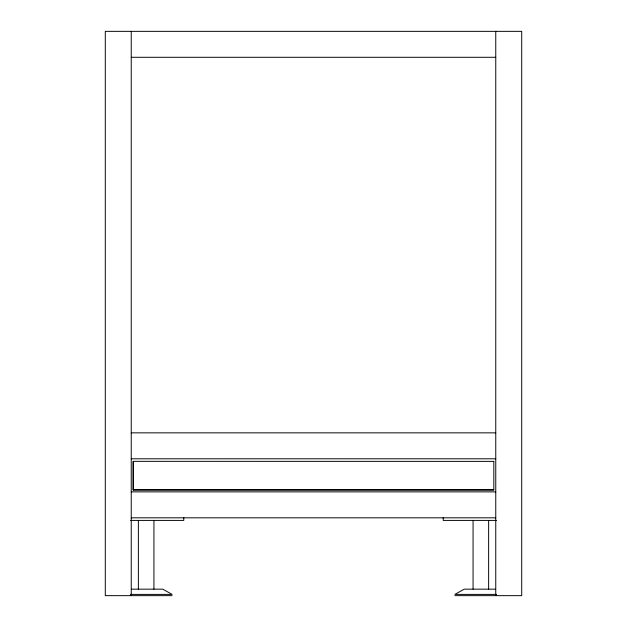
<?xml version="1.0" encoding="UTF-8"?>
<svg xmlns="http://www.w3.org/2000/svg" width="627" height="627" viewBox="0 0 627 627"><rect width="100%" height="100%" fill="white"/><g stroke="black" fill="none" stroke-linecap="round" stroke-linejoin="round"><path stroke-width="0.94" d="M131.239 57.292L495.761 57.292M131.239 432.849L495.761 432.849M131.239 458.792L495.761 458.792M493.817 461.386L133.183 461.339L133.183 489.922L493.817 489.922L493.817 461.339M133.183 489.883L493.817 489.883M131.239 491.874L495.761 491.874M131.239 517.816L495.761 517.816M130.534 520.41L183.774 520.41L183.774 517.549M496.466 520.41L443.226 520.41L443.226 517.549M131.78 589.161L162.754 589.161L172.104 594.396L130.494 594.396M495.22 589.161L464.246 589.161L454.896 594.396L496.506 594.396M172.104 595.65L105.289 595.65L105.289 31.35L521.711 31.35L521.711 595.65L454.896 595.65M495.761 31.35L495.761 595.65M488.629 520.41L488.629 589.161M473.064 520.41L473.064 589.161M153.936 520.41L153.936 589.161M138.371 520.41L138.371 589.161M133.23 461.386L133.23 489.922M131.239 31.35L131.239 595.65"/></g></svg>
